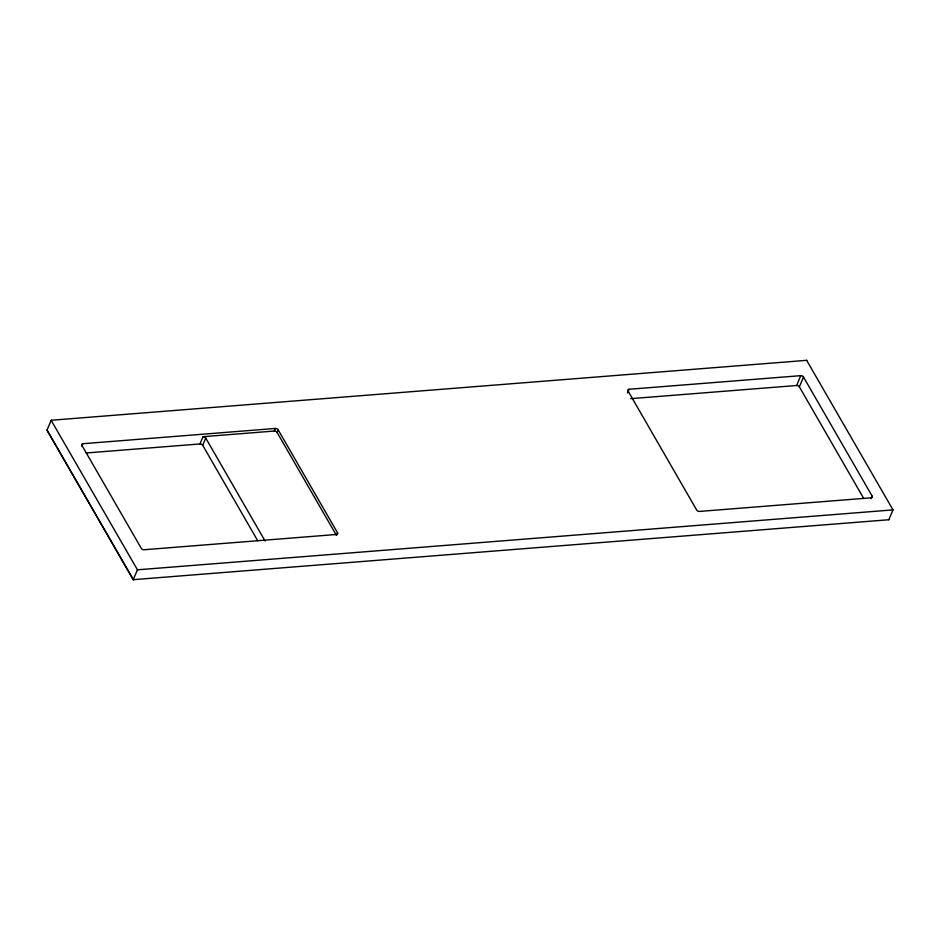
<?xml version="1.0" encoding="UTF-8"?>
<svg xmlns="http://www.w3.org/2000/svg" width="940" height="940" viewBox="0 0 940 940"><rect width="100%" height="100%" fill="white"/><g stroke="black" fill="none" stroke-linecap="round" stroke-linejoin="round"><path stroke-width="1.41" d="M888.876 519.738L133.221 579.674L47 430.109L51.242 420.251M81.898 446.171L82.931 443.715L275.42 428.452A2.162 1.351 22.7 0 1 278.158 429.791L337.554 532.839L336.473 535.424L277.065 432.388A2.162 1.351 22.7 0 0 274.327 431.037L202.993 436.701L199.962 443.95L86.104 452.986M133.221 579.674L137.463 569.816L51.124 420.262L806.779 360.326M257.701 540.712L202.699 445.302L205.731 438.04A2.162 1.351 22.7 0 0 202.993 436.701M274.327 431.037L275.42 428.452M277.065 432.388L278.158 429.791M627.474 392.979L629.025 389.278L800.763 375.659A2.162 1.351 22.7 0 1 803.5 377.011L872.191 496.167L871.157 498.623M630.728 398.666L796.638 385.506L800.763 375.659M863.684 498.412L799.376 386.857L803.5 377.011M888.758 519.75L893 509.891L806.649 360.337M47 430.109L133.351 579.663M137.346 569.828L893 509.891M205.731 438.04L265.127 541.087M872.191 496.167A2.162 1.351 22.7 0 1 871.18 497.812L699.431 511.43A2.162 1.351 22.7 0 1 696.705 510.079L628.014 390.923A2.162 1.351 22.7 0 1 629.025 389.278M796.638 385.506A2.162 1.351 22.7 0 1 799.376 386.857M337.554 532.839A2.162 1.351 22.7 0 1 336.544 534.472L144.055 549.747A2.162 1.351 22.7 0 1 141.317 548.396L81.909 445.36A2.162 1.351 22.7 0 1 82.931 443.715M199.962 443.95A2.162 1.351 22.7 0 1 202.699 445.302"/></g></svg>
